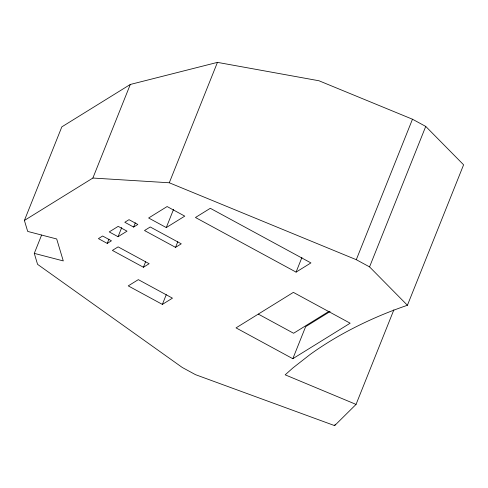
<?xml version="1.0" encoding="UTF-8"?>
<svg xmlns="http://www.w3.org/2000/svg" width="488" height="488" viewBox="0 0 488 488"><rect width="100%" height="100%" fill="white"/><g stroke="black" fill="none" stroke-linecap="round" stroke-linejoin="round"><path stroke-width="0.73" d="M41.608 235.051L34.282 253.37L63.281 260.921L56.693 238.974L27.694 231.422L24.4 220.448L61.83 126.868L130.302 84.461L217.447 62.372L318.975 80.764L412.476 119.224L425.743 126.422L463.6 164.804L407.419 305.274C383.995 313.259 361.285 323.324 339.746 335.512A1248.444 497.815 21.8 0 0 310.228 354.398L292.965 367.891L285.175 374.827L356.045 404.406L393.877 309.819M24.4 220.448L92.873 178.047L130.302 84.461M107.244 243.408L111.447 240.804L102.62 236.015L98.417 238.614L107.244 243.408L108.94 239.169M118.059 236.71L127.02 231.159L118.194 226.365L109.233 231.916L118.059 236.71L121.732 227.524M133.633 227.066L137.836 224.462L129.009 219.673L124.806 222.272L133.633 227.066L135.328 222.827M92.873 178.047L169.287 182.774L217.447 62.372M143.417 267.259L149.151 263.709L118.12 246.867L112.392 250.417L143.417 267.259L145.662 261.641M166.28 227.579L184.769 216.129L167.116 206.546L148.626 217.996L166.28 227.579L173.563 209.358M175.54 247.367L181.268 243.817L150.243 226.975L144.509 230.525L175.54 247.367L177.784 241.749M162.37 304.408L172.459 298.162L138.33 279.636L128.24 285.883L162.37 304.408L166.274 294.648M296.076 272.115L310.923 262.916L210.304 208.303L195.456 217.495L296.076 272.115L301.919 257.499M292.824 358.704L350.152 323.202L293.367 292.379L236.039 327.881L292.824 358.704L305.634 326.673L330.114 311.515M407.419 305.274L369.556 266.893L356.295 259.695L412.476 119.224M369.556 266.893L425.743 126.422M34.282 253.37L37.57 264.344L182.262 367.47L195.523 374.674L334.64 425.627L335.207 424.212M334.64 425.627L356.045 404.406M329.095 311.277L293.599 333.261L258.347 314.126M169.287 182.774L356.295 259.695"/></g></svg>
